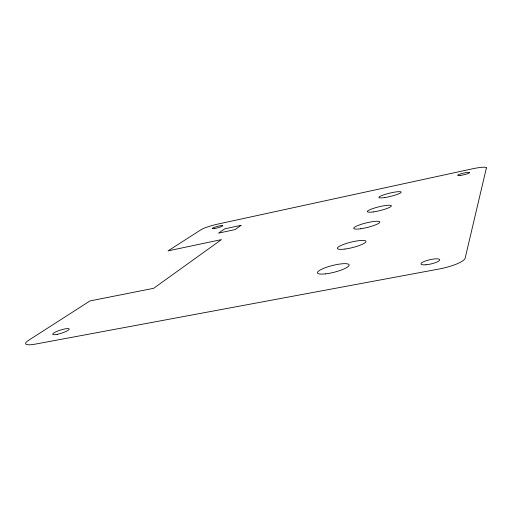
<?xml version="1.0" encoding="UTF-8"?>
<svg xmlns="http://www.w3.org/2000/svg" width="512" height="512" viewBox="0 0 512 512"><rect width="100%" height="100%" fill="white"/><g stroke="black" fill="none" stroke-linecap="round" stroke-linejoin="round"><path stroke-width="0.77" d="M486.4 167.93L465.165 258.138A24.55 5.67 -12.5 0 1 438.95 269.037L35.706 344.051A22.016 4.134 -17.9 0 1 28.787 340.186L89.984 300.941L153.658 288.301L221.459 239.597L168.038 250.88L201.12 229.658A13.683 1.805 -15.3 0 1 217.92 224.064L472.25 168.851A15.245 2.118 -12.9 0 1 486.4 167.93M241.05 225.338L235.149 229.574L218.547 233.12L224.755 228.838L241.05 225.338M384.397 197.6A11.456 1.67 -13.6 0 0 401.178 192.16A11.456 1.67 -13.6 0 0 384.525 194.592A11.456 1.67 -13.6 0 0 384.397 197.6M345.005 249.043A14.765 2.822 -13.9 0 0 365.997 241.35A14.765 2.822 -13.9 0 0 343.968 244.269A14.765 2.822 -13.9 0 0 345.005 249.043M325.626 273.862A16.358 3.475 -14.2 0 0 349.158 264.992A16.358 3.475 -14.2 0 0 325.05 267.808A16.358 3.475 -14.2 0 0 325.626 273.862M57.178 334.342A8.691 1.638 -17.8 0 0 69.216 329.018A8.691 1.638 -17.8 0 0 56.41 331.61A8.691 1.638 -17.8 0 0 57.178 334.342M214.714 228.518A5.523 0.736 -15.2 0 0 222.816 225.722A5.523 0.736 -15.2 0 0 214.925 227.142A5.523 0.736 -15.2 0 0 214.714 228.518M460.698 175.386A6.118 0.858 -12.9 0 0 469.6 172.608A6.118 0.858 -12.9 0 0 460.608 173.875A6.118 0.858 -12.9 0 0 460.698 175.386M373.229 211.923A12.378 1.965 -13.7 0 0 391.386 205.907A12.378 1.965 -13.7 0 0 373.427 208.378A12.378 1.965 -13.7 0 0 373.229 211.923M425.958 264.768A9.638 2.195 -12.7 0 0 439.757 259.763A9.638 2.195 -12.7 0 0 425.338 261.011A9.638 2.195 -12.7 0 0 425.958 264.768M360.582 228.768A13.466 2.336 -13.8 0 0 379.827 222.01A13.466 2.336 -13.8 0 0 359.821 224.794A13.466 2.336 -13.8 0 0 360.582 228.768"/></g></svg>
